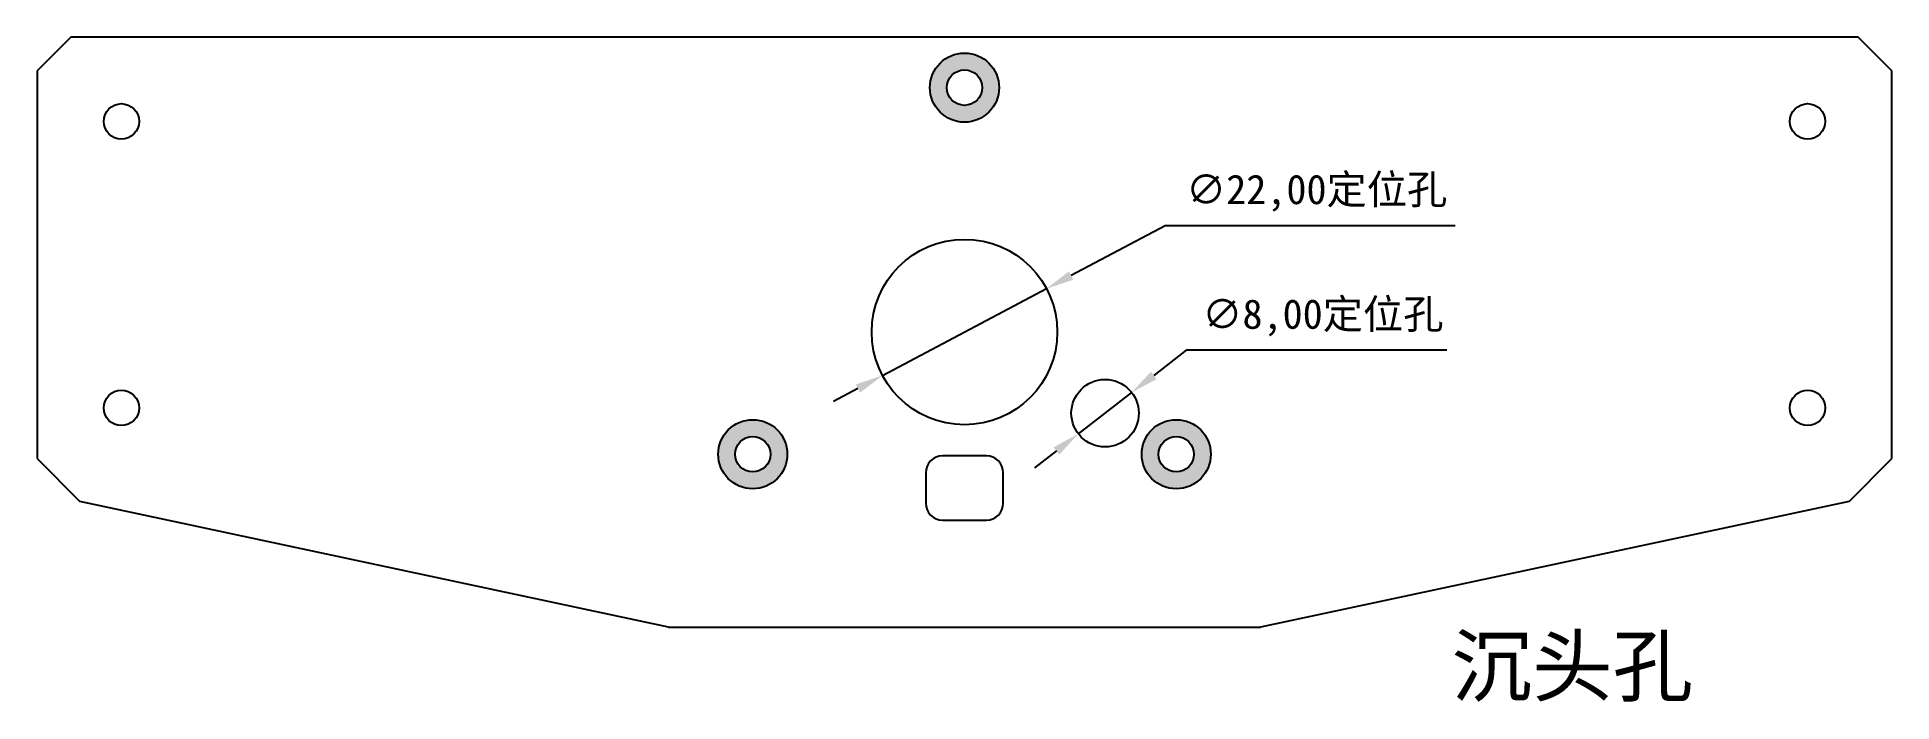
# Model space of a CAD drawing. Header units: millimetres. Extents: x -110 to 110, y -44 to 35.
import ezdxf

# ---------------------------------------------------------------- set-up
doc = ezdxf.new("R2010")
doc.units = ezdxf.units.MM
doc.header["$PDSIZE"] = -1
doc.dimstyles.new('ISO-25', dxfattribs={"dimtxt": 2.5, "dimasz": 2.5, "dimexe": 1.25, "dimexo": 0.625, "dimtad": 1, "dimtxsty": 'Standard', "dimcen": 2.5, "dimadec": 0, "dimazin": 0, "dimtfac": 1, "dimtmove": 0, "dimatfit": 3, "dimfxl": 1, "dimarcsym": 0})

# ---------------------------------------------------------------- blocks, each defined once
blk = doc.blocks.new('*D2')
at = {"color": 0, "lineweight": -2, "transparency": 16777216}
for p, q in [((23.8, 12.62), (12.64, 6.7)), ((58.21, 12.62), (23.8, 12.62)), ((-9.72, -5.15), (9.72, 5.15)), ((-12.64, -6.7), (-15.55, -8.25))]:
    blk.add_line(p, q, dxfattribs=at)
at = {"color": 0, "transparency": 16777216}
for points in [[(12.38, 7.19), (12.89, 6.21), (9.72, 5.15)], [(-12.89, -6.21), (-12.38, -7.19), (-9.72, -5.15)]]:
    blk.add_solid(points, dxfattribs=at)
at = {"layer": 'Defpoints', "color": 0, "transparency": 16777216}
for p in [(9.72, 5.15), (-9.72, -5.15)]:
    blk.add_point(p, dxfattribs=at)
at = {"color": 0, "transparency": 16777216, "insert": (41.77, 16.48), "char_height": 3.5, "attachment_point": 5}
blk.add_mtext('∅22,00{\\fSimSun|b0|i0|c134|p2;定位孔}', dxfattribs=at)
blk = doc.blocks.new('*D3')
at = {"color": 0, "lineweight": -2, "transparency": 16777216}
for p, q in [((26.29, -2.16), (22.44, -5.15)), ((57.2, -2.16), (26.29, -2.16)), ((13.51, -12.08), (19.83, -7.17)), ((10.9, -14.1), (8.29, -16.12))]:
    blk.add_line(p, q, dxfattribs=at)
at = {"color": 0, "transparency": 16777216}
for points in [[(22.1, -4.71), (22.78, -5.58), (19.83, -7.17)], [(10.56, -13.67), (11.24, -14.54), (13.51, -12.08)]]:
    blk.add_solid(points, dxfattribs=at)
at = {"layer": 'Defpoints', "color": 0, "transparency": 16777216}
for p in [(19.83, -7.17), (13.51, -12.08)]:
    blk.add_point(p, dxfattribs=at)
at = {"color": 0, "transparency": 16777216, "insert": (42.51, 1.69), "char_height": 3.5, "attachment_point": 5}
blk.add_mtext('∅8,00{\\fSimSun|b0|i0|c134|p2;定位孔}', dxfattribs=at)

msp = doc.modelspace()

# ---------------------------------------------------------------- hatches: boundary and pattern name
h = msp.add_hatch(color=3)
h.dxf.hatch_style = 1
h.paths.add_polyline_path([(4.1, 29, 1), (-4.1, 29, 1)])
h.paths.add_polyline_path([(-2.1, 29, -1), (2.1, 29, -1)], flags=16)
h.paths.add_polyline_path([(-29.215, -14.5, 1), (-21.015, -14.5, 1)])
h.paths.add_polyline_path([(-23.015, -14.5, -1), (-27.215, -14.5, -1)], flags=16)
h.paths.add_polyline_path([(29.215, -14.5, 1), (21.015, -14.5, 1)])
h.paths.add_polyline_path([(23.015, -14.5, -1), (27.215, -14.5, -1)], flags=16)

# ---------------------------------------------------------------- linework, layer by layer
at = {"color": 7, "linetype": 'Continuous', "lineweight": 25}
for p, q in [((-106, 35), (-110, 31)), ((106, 35), (-106, 35)), ((110, 31), (106, 35)), ((-110, 31), (-110, -15)), ((110, -15), (110, 31)), ((-110, -15), (-104.913, -20.087)), ((2.6, -14.7), (-2.6, -14.7)), ((104.913, -20.087), (110, -15)), ((-4.6, -16.7), (-4.6, -20.3)), ((4.6, -20.3), (4.6, -16.7)), ((-35.115, -35), (-104.913, -20.087)), ((104.913, -20.087), (35.115, -35)), ((-2.6, -22.3), (2.6, -22.3)), ((-35.115, -35), (35.115, -35))]:
    msp.add_line(p, q, dxfattribs=at)
for centre, radius in [((0, 29), 4.1), ((0, 29), 2.1), ((-100, 25), 2.1), ((100, 25), 2.1), ((0, 0), 11), ((16.671, -9.625), 4), ((-100, -9), 2.1), ((100, -9), 2.1), ((-25.115, -14.5), 4.1), ((25.115, -14.5), 4.1), ((-25.115, -14.5), 2.1), ((25.115, -14.5), 2.1)]:
    msp.add_circle(centre, radius, dxfattribs=at)
for centre, start, end in [((-2.6, -16.7), 90, 180), ((2.6, -16.7), 0, 90), ((-2.6, -20.3), 180, 270), ((2.6, -20.3), 270, 0)]:
    msp.add_arc(centre, 2, start, end, dxfattribs=at)

# ---------------------------------------------------------------- texts
at = {"insert": (57.768, -36.11), "char_height": 7, "attachment_point": 1}
msp.add_mtext_dynamic_manual_height_columns('{\\fSimSun|b0|i0|c134|p2;\\C3;沉头孔}', width=33.67305, gutter_width=17.5, heights=[0], dxfattribs=at)

# ---------------------------------------------------------------- dimensions: what is measured, and where the dimension line sits
for p1, p2, picture, middle in [((-9.719, -5.152), (9.719, 5.152), '*D2', (41.77, 12.619)), ((13.51, -12.077), (19.832, -7.173), '*D3', (42.506, -2.164))]:
    dim = msp.add_diameter_dim_2p(p1=p1, p2=p2, text='<>{\\fSimSun|b0|i0|c134|p2;定位孔}', dimstyle='ISO-25', override={"dimtxt": 3.5, "dimasz": 3.302, "dimexe": 1, "dimexo": 0, "dimgap": 1.524, "dimtih": 1, "dimtoh": 1, "dimzin": 1, "dimadec": 2, "dimtzin": 1})
    dim.commit()
    dim.dimension.update_dxf_attribs({"geometry": picture, "text_midpoint": middle, "dimtype": 163})

doc.saveas('drawing.dxf')
